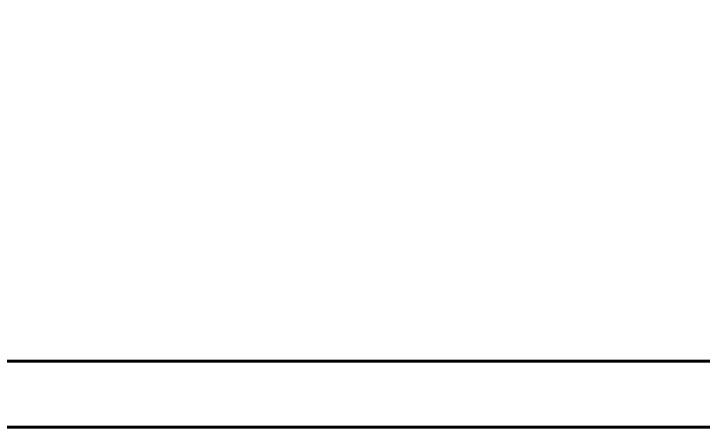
# Model space of a CAD drawing. Header units: millimetres. Extents: x -64 to 530, y -86 to 334.
# Drawn here: x 69.8 to 174, y -85.9 to -23.4 of the extents above; entities that cross this region are included whole.
import ezdxf

# ---------------------------------------------------------------- set-up
doc = ezdxf.new("R2010")
doc.units = ezdxf.units.MM
doc.header["$PDSIZE"] = -1
doc.dimstyles.new('ISO-25', dxfattribs={"dimtxt": 2.5, "dimasz": 2.5, "dimexe": 1.25, "dimexo": 0.625, "dimtad": 1, "dimtxsty": 'Standard', "dimcen": 2.5, "dimadec": 0, "dimazin": 0, "dimtfac": 1, "dimtmove": 0, "dimatfit": 3, "dimfxl": 0, "dimarcsym": 0})

# ---------------------------------------------------------------- blocks, each defined once
blk = doc.blocks.new('*D69')
at = {"color": 0, "lineweight": -2}
for p, q in [((285.75, 5.85), (285.75, -2.37)), ((285.75, -2.37), (282.73, -6.37)), ((282.73, -6.37), (282.73, -26.37))]:
    blk.add_line(p, q, dxfattribs=at)
at = {"layer": 'Defpoints', "color": 0}
for p in [(285.75, 6.35), (0, 0), (282.73, -10.37)]:
    blk.add_point(p, dxfattribs=at)
at = {"color": 0, "insert": (280.48, -18.62), "char_height": 3, "attachment_point": 5, "rotation": 90}
blk.add_mtext('285,75', dxfattribs=at)
blk = doc.blocks.new('*D109')
at = {"color": 0, "lineweight": -2}
for p, q in [((325.92, 34.77), (325.92, -3.01)), ((325.92, -3.01), (321.54, -7.01)), ((321.54, -7.01), (321.54, -27.01))]:
    blk.add_line(p, q, dxfattribs=at)
at = {"layer": 'Defpoints', "color": 0}
for p in [(325.92, 35.27), (0, 0), (321.54, -11.01)]:
    blk.add_point(p, dxfattribs=at)
at = {"color": 0, "insert": (319.29, -19.26), "char_height": 3, "attachment_point": 5, "rotation": 90}
blk.add_mtext('325,92', dxfattribs=at)
blk = doc.blocks.new('*D110')
at = {"color": 0, "lineweight": -2}
for p, q in [((252.57, 34.77), (252.57, -2.79)), ((252.57, -2.79), (248.42, -6.79)), ((248.42, -6.79), (248.42, -26.79))]:
    blk.add_line(p, q, dxfattribs=at)
at = {"layer": 'Defpoints', "color": 0}
for p in [(252.57, 35.27), (0, 0), (248.42, -10.79)]:
    blk.add_point(p, dxfattribs=at)
at = {"color": 0, "insert": (246.17, -19.04), "char_height": 3, "attachment_point": 5, "rotation": 90}
blk.add_mtext('252,57', dxfattribs=at)

msp = doc.modelspace()

# ---------------------------------------------------------------- linework, layer by layer
at = {"color": 7, "linetype": 'Continuous', "lineweight": 40}
for p, q in [((-39.003, -75.93), (519.997, -75.93)), ((-64.003, -85.93), (529.997, -85.93))]:
    msp.add_line(p, q, dxfattribs=at)

# ---------------------------------------------------------------- dimensions: what is measured, and where the dimension line sits
for feature_location, offset, picture, middle in [((325.92, 35.27), (-4.385, -46.276), '*D109', (319.285, -19.256)), ((252.57, 35.27), (-4.153, -46.057), '*D110', (246.167, -19.037)), ((285.75, 6.35), (-3.022, -16.719), '*D69', (280.478, -18.619))]:
    dim = msp.add_ordinate_dim(feature_location=feature_location, offset=offset, dtype=1, origin=(0, 0), dimstyle='ISO-25', override={"dimtxt": 3, "dimasz": 2, "dimexe": 0.5, "dimexo": 0.5, "dimgap": 0.5, "dimzin": 0, "dimadec": 2, "dimtzin": 0})
    dim.commit()
    dim.dimension.update_dxf_attribs({"geometry": picture, "text_midpoint": middle})

doc.saveas('drawing.dxf')
